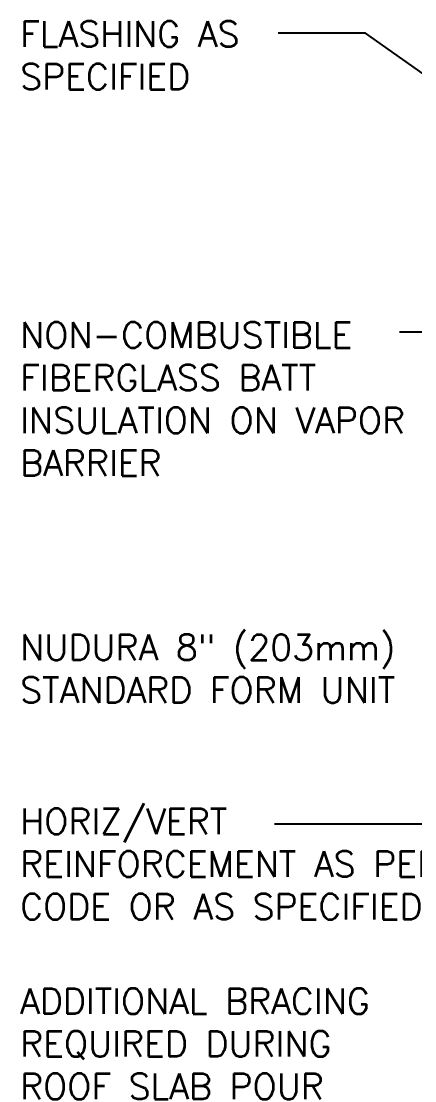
# Model space of a CAD drawing. Header units: inches. Extents: x 193.4 to 284.6, y 120.6 to 197.
# Drawn here: x 236.87 to 248.4, y 165.98 to 197.04 of the extents above; entities that cross this region are included whole.
import ezdxf

# ---------------------------------------------------------------- set-up
doc = ezdxf.new("R2010")
doc.units = ezdxf.units.IN
doc.header["$LTSCALE"] = 0.5
doc.header["$MEASUREMENT"] = 0
doc.layers.add('TEXT', color=4, linetype='Continuous')
doc.styles.add('DIM', font='romans.shx', dxfattribs={"width": 0.7})
doc.styles.add('ROMANS', font='romans.shx', dxfattribs={"height": 0.75})
doc.dimstyles.new('ext_12', dxfattribs={"dimscale": 12, "dimtxt": 0.09375, "dimasz": 0.09375, "dimexe": 0.09375, "dimexo": 0.0625, "dimgap": 0.0625, "dimtad": 1, "dimdec": 1, "dimzin": 2, "dimdsep": 46, "dimlunit": 4, "dimtxsty": 'DIM', "dimcen": 0.09, "dimdle": 0.09375, "dimclrt": 4, "dimadec": 0, "dimazin": 0, "dimtfac": 1, "dimtdec": 1, "dimtmove": 2, "dimatfit": 3, "dimfxl": 1, "dimfrac": 2, "dimtolj": 1, "dimtzin": 0, "dimarcsym": 0})

msp = doc.modelspace()

# ---------------------------------------------------------------- texts
at = {"layer": 'TEXT', "char_height": 0.75, "style": 'ROMANS'}
for s, insert, width, attachment_point in [('FLASHING AS \\PSPECIFIED', (236.835, 197.035), 8.7776, 1), ('NON-COMBUSTIBLE\\PFIBERGLASS BATT INSULATION ON VAPOR BARRIER', (236.835, 188.212), 12.44051, 1), ('NUDURA 8" (203mm) STANDARD FORM UNIT', (236.835, 178.057), 16.70168, 4), ('HORIZ/VERT REINFORCEMENT AS PER CODE OR AS SPECIFIED', (236.833, 172.336), 14.05928, 4), ('ADDITIONAL BRACING REQUIRED DURING ROOF SLAB POUR', (236.833, 167.065), 12.17415, 4)]:
    msp.add_mtext(s, dxfattribs=dict(at, insert=insert, width=width, attachment_point=attachment_point))

# ---------------------------------------------------------------- leaders
at = {"layer": 'TEXT'}
for points, override in [([(252.361, 192.874), (246.958, 196.683), (244.398, 196.683)], {"dimgap": 0.0625, "dimtad": 0}), ([(259.63, 191.047), (252.194, 187.917), (247.955, 187.917)], {"dimtad": 0}), ([(258.619, 176.229), (248.796, 173.501), (244.288, 173.501)], {"dimgap": 0.0625, "dimtad": 0})]:
    msp.add_leader(points, dimstyle='ext_12', override=override, dxfattribs=at)

doc.saveas('drawing.dxf')
